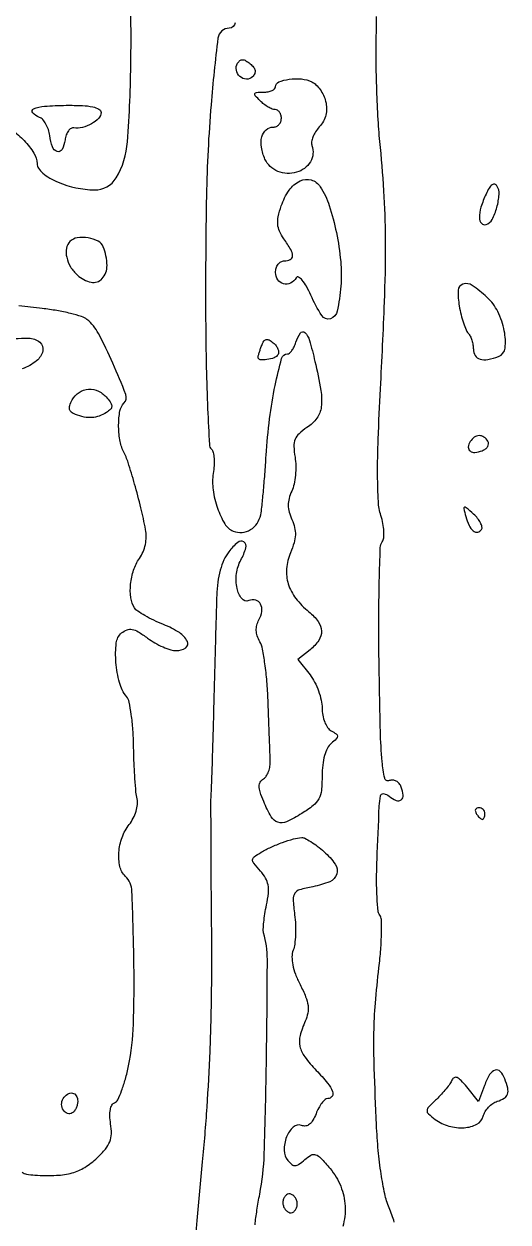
# Model space of a CAD drawing. Extents: x 0 to 5034, y 0 to 2560.
# Drawn here: x 360.8 to 444, y 1386.8 to 1592.7 of the extents above; entities that cross this region are included whole.
import ezdxf

# ---------------------------------------------------------------- set-up
doc = ezdxf.new("R2010")
doc.units = 0

msp = doc.modelspace()

# ---------------------------------------------------------------- linework, layer by layer
for points in [[(358.734758, 1574.454827, -0.048648), (360.791022, 1572.67022, -0.048771), (362.477392, 1570.503282, -0.141906), (363, 1568.698969, 0.155712), (363.246323, 1567.927189, 0.057953), (364.017815, 1567.071437, 0.047981), (365.177215, 1566.234125, 0.033462), (366.622124, 1565.51342, 0.093902), (372.867484, 1564.191896, 0.269835), (376.598768, 1566.258717, 0.116993), (378.550705, 1572.460837, 0.015001), (379.140406, 1586.5, 0.005024), (379.152039, 1592.524683, 0.005935), (379.038138, 1598.222301, 0.005231)], [(424.405558, 1386.7701, 0.017861), (423.516896, 1389.234355, -0.041558), (422.777368, 1391.635624, -0.016222), (422.144367, 1395.051249, -0.014772), (421.651936, 1399.092214, -0.011563), (421.349114, 1403.5, -0.003126), (420.966537, 1413.250561, -0.012183), (420.91463, 1419.286217, -0.016316), (421.162024, 1424.394342, -0.009502), (421.774792, 1430.5, 0.010749), (422.082046, 1433.640289, 0.015061), (422.211398, 1436.45551, 0.011309), (422.195602, 1438.770646, 0.159999), (421.917585, 1439.540033, -0.145107), (421.610829, 1440.317386, -0.00946), (421.442694, 1442.759671, -0.013124), (421.372824, 1445.723532, -0.009382), (421.443943, 1449.040033, -0.000728), (421.827655, 1458.244871, -0.036213), (422.037355, 1460.052183, -0.408404), (422.566151, 1460.419749, -0.13193), (423.524166, 1459.979944, 0.07268), (424.732967, 1459.242775, 0.268653), (425.586326, 1459.347748, 0.25878), (425.942101, 1460.150806, 0.06936), (425.615109, 1461.560626, 0.084673), (425.26438, 1462.151949, 0.094895), (424.749134, 1462.566294, 0.101659), (424.147818, 1462.742749, 0.11278), (423.549364, 1462.657316, -0.458885), (422.757141, 1463.083988, -0.03199), (422.322291, 1465.915723, -0.016122), (422.025369, 1471.195959, -0.002173), (421.807794, 1482.303562, -0.003969), (421.750639, 1490.131454, -0.006059), (421.83726, 1496.923115, -0.002465), (422.009961, 1502.716464, -0.143927), (422.340325, 1503.711298, 0.126569), (422.595787, 1504.401032, 0.038119), (422.625898, 1505.528019, 0.035228), (422.466051, 1506.854602, 0.030595), (422.117438, 1508.211298, -0.065019), (421.670062, 1510.63091, -0.012246), (421.541697, 1515.13596, -0.010203), (421.64414, 1521.377849, -0.003975), (422.030383, 1530, 0.003128), (422.725237, 1544.944825, 0.010102), (422.924084, 1554.884444, 0.013829), (422.698054, 1562.996622, 0.01191), (422.022064, 1571.5, -0.01046), (421.680169, 1575.648445, -0.005808), (421.42798, 1580.719069, -0.00579), (421.291701, 1585.860836, -0.009308), (421.307913, 1590.245766, 0.008112), (421.330785, 1594.001789, 0.012933)], [(397.045401, 1592.943136, -0.395205), (396.038544, 1592, 0.377514), (394.106105, 1590.298455, 0.011511), (392.910477, 1578.830674, 0.01539), (392.12701, 1563.201669, 0.006341), (391.986495, 1542, 0.003715), (392.098478, 1533.696247, 0.005827), (392.330959, 1526.560655, 0.001924), (392.626181, 1520.424059, 0.184205), (392.976324, 1519.632017, -0.142575), (393.273985, 1519.083677, -0.034195), (393.425935, 1518.048371, -0.032392), (393.441815, 1516.788381, -0.027186), (393.299756, 1515.459754, 0.074605), (393.26605, 1512.637084, 0.049239), (394.024211, 1509.475955, 0.050309), (395.273246, 1506.783277, 0.168964), (396.737012, 1505.547424, 0.1131), (398.244776, 1505.333155, 0.113976), (399.690719, 1505.798004, 0.10989), (400.824882, 1506.86935, 0.099097), (401.45072, 1508.360301, 0.023706), (401.647349, 1509.639912, 0.003506), (401.903414, 1512.242912, 0.003945), (402.160321, 1515.325274, 0.003385), (402.383125, 1518.573017, -0.015902), (402.972484, 1524.856095, -0.020536), (403.932011, 1530.569341, -0.01404), (405.051581, 1535.234312, -0.338947), (406.051327, 1536, 0.185569), (406.40802, 1536.137103, 0.052547), (406.812608, 1536.5875, 0.045274), (407.19721, 1537.234403, 0.034656), (407.5, 1538, -0.070182), (408.271817, 1539.608179, -0.47372), (409.035922, 1539.683604, -0.126579), (409.833091, 1538.331011, -0.013078), (410.772615, 1534.720719, -0.014483), (411.782567, 1529.724822, -0.072796), (411.854129, 1526.882045, -0.128247), (411.094807, 1524.954519, -0.090341), (409.398603, 1523.341605, 0.039368), (408.048072, 1522.296187, 0.113018), (407.374583, 1521.329046, 0.105027), (407.162494, 1520.121883, 0.031387), (407.346613, 1518.2515, -0.036753), (407.475816, 1516.777011, -0.027439), (407.409003, 1515.145739, -0.028005), (407.173717, 1513.607618, -0.05499), (406.787495, 1512.432948, 0.042161), (406.329825, 1511.152406, 0.065686), (406.18069, 1509.991819, 0.065224), (406.337384, 1508.826373, 0.040927), (406.80409, 1507.53063, -0.047296), (407.277142, 1506.16298, -0.069839), (407.402515, 1504.901152, -0.061321), (407.178386, 1503.537537, -0.028165), (406.573874, 1501.837864, 0.078804), (405.898757, 1499.087959, 0.09681), (406.187277, 1496.464954, 0.089487), (407.47882, 1493.990609, 0.057906), (409.745539, 1491.67742, -0.065405), (411.340982, 1489.999845, -0.151705), (411.895542, 1488.373233, -0.158058), (411.422266, 1486.764181, -0.072765), (409.92507, 1485.140409), (407.850141, 1483.460233), (409.92507, 1480.822387, -0.046944), (410.719721, 1479.589952, -0.032176), (411.390489, 1478.065651, -0.032497), (411.849949, 1476.498837, -0.055125), (412, 1475.141961, 0.045354), (412.113525, 1473.892992, 0.049637), (412.450323, 1472.723873, 0.055304), (412.952918, 1471.781995, 0.11549), (413.563188, 1471.224576, -0.028278), (414.424121, 1470.676689, -0.241409), (414.626376, 1470.282198, -0.202371), (414.440242, 1469.84115, -0.019846), (413.563188, 1469.052441, 0.10344), (412.909511, 1468.230611, 0.048352), (412.416464, 1466.956207, 0.040698), (412.103268, 1465.3379, 0.027462), (412, 1463.459115, -0.025586), (411.873256, 1460.983867, -0.098518), (411.422159, 1459.518966, -0.102213), (410.453996, 1458.366818, -0.028673), (408.518237, 1457.011271, -0.029896), (405.900888, 1455.602407, -0.186826), (404.410818, 1455.505967, -0.189635), (403.257264, 1456.438005, -0.030934), (401.970631, 1459.070903, -0.017478), (401.357142, 1460.711981, -0.078769), (401.18893, 1461.718568, -0.143036), (401.385287, 1462.412437, -0.114826), (401.938077, 1462.96173, 0.113433), (402.413153, 1463.431211, 0.053281), (402.797896, 1464.209804, 0.048913), (403.043017, 1465.151106, 0.04933), (403.099646, 1466.11937, -0.000613), (403.045753, 1467.502811, -0.000103), (402.946397, 1470.15069, -0.000113), (402.830975, 1473.262599, -0.0001), (402.71228, 1476.5, 0.01198), (402.51806, 1479.711394, 0.014016), (402.17565, 1482.745086, 0.013011), (401.749993, 1485.278769, 0.078825), (401.29508, 1486.525823, -0.049074), (400.864042, 1487.520157, -0.067462), (400.693415, 1488.478197, -0.071911), (400.787713, 1489.399089, -0.066243), (401.138914, 1490.283743, 0.090803), (401.640406, 1491.752172, 0.158396), (401.42966, 1493.008549, 0.212143), (400.598448, 1493.670243, 0.156421), (399.409043, 1493.60347, -0.329122), (398.180119, 1493.942927, -0.118436), (397.378459, 1495.692712, -0.080621), (397.294387, 1498.243934, -0.091112), (398.040428, 1500.57554, 0.050147), (398.903976, 1502.669273, 0.327972), (398.544147, 1503.677326, 0.338465), (397.495383, 1503.615776, 0.051124), (395.953843, 1501.98506, 0.059128), (395.133457, 1500.607148, 0.03736), (394.501325, 1498.843816, 0.033446), (394.077564, 1496.781565, 0.026038), (393.886073, 1494.5, 0.000886), (393.803397, 1491.735457, 0.000196), (393.672125, 1487.003125, 0.000204), (393.524831, 1481.53516, 0.000197), (393.380169, 1476, -0.000596), (393.236962, 1470.683233, -0.000807), (393.094037, 1465.878125, -0.00054), (392.963184, 1461.84456, -0.008917), (392.89409, 1460.5, 0.01759), (392.844931, 1459.054679, 0.000482), (392.858422, 1452.752651, 0.000996), (392.896184, 1445.342758, 0.000683), (392.967259, 1436.934558, -0.005599), (392.952508, 1426.247894, -0.006685), (392.69116, 1416.178204, -0.006984), (392.17648, 1406.528425, -0.007455), (391.400447, 1397.104591, 0.002932), (390.481011, 1387.051922, 0.016058), (390.190881, 1381.606634, 0.029981)], [(360.45814, 1395.342698, 0.131108), (361.205015, 1395.002706, 0.028071), (362.633369, 1394.844475, 0.022717), (366.377935, 1394.811617, 0.058687), (369.044163, 1395.225193, 0.071892), (371.21249, 1396.179671, 0.050012), (373.332166, 1397.818469, 0.02955), (374.751774, 1399.33127, 0.07926), (375.504214, 1400.59697, 0.089395), (375.776357, 1401.940528, 0.04501), (375.657696, 1403.671994, -0.03033), (375.525674, 1405.018381, -0.055956), (375.607659, 1406.113973, -0.076587), (375.884151, 1406.897193, -0.179943), (376.342448, 1407.301168, 0.192086), (376.872057, 1407.790566, 0.020894), (377.537237, 1409.348606, 0.023204), (378.189179, 1411.347139, 0.016706), (378.736801, 1413.629173, 0.04289), (379.572576, 1420.778079, 0.011938), (379.649092, 1432.06498, 0.006049), (379.311044, 1443.640769, 0.188202), (378.179565, 1446.220435, -0.141455), (377.246687, 1447.910528, -0.074976), (377.069209, 1450.316339, -0.068775), (377.628847, 1452.899312, -0.077892), (378.857169, 1455.115141, 0.047547), (379.533759, 1456.17862, 0.042901), (380.024785, 1457.387431, 0.045433), (380.27367, 1458.559199, 0.091156), (380.214019, 1459.5, -0.038353), (380.013052, 1460.681666, -0.00628), (379.829282, 1462.996265, -0.006881), (379.684452, 1465.731164, -0.006021), (379.60685, 1468.593667, 0.01417), (379.484421, 1471.412825, 0.017716), (379.204302, 1474.01668, 0.016084), (378.826919, 1476.154088, 0.116212), (378.38652, 1477.093667, -0.101653), (377.168581, 1479.508744, -0.047056), (376.569638, 1482.988889, -0.04617), (376.622507, 1486.316972, -0.194891), (377.548665, 1488.040388, -0.080172), (378.47353, 1488.58567, -0.1431), (379.346079, 1488.663048, -0.090503), (380.394577, 1488.248714, -0.01995), (382.001319, 1487.157146, 0.029556), (383.268259, 1486.331526, 0.027027), (384.661337, 1485.633662, 0.028041), (385.974194, 1485.148025, 0.074696), (386.959507, 1485, 0.149975), (388.554076, 1485.489297, 0.37435), (388.842549, 1486.578374, 0.138955), (387.473014, 1488.097643, 0.045138), (384.752922, 1489.482184, -0.016048), (383.072839, 1490.217807, -0.018974), (381.53675, 1491.022872, -0.01813), (380.304234, 1491.790356, -0.103093), (379.768234, 1492.340764, -0.108837), (379.126318, 1494.100093, -0.057805), (379.08541, 1496.43039, -0.055561), (379.595961, 1498.838319, -0.072896), (380.60366, 1500.844533, 0.053518), (381.220299, 1501.962424, 0.046226), (381.622734, 1503.241793, 0.046464), (381.781755, 1504.56604, 0.05561), (381.675851, 1505.817039, 0.011454), (380.845876, 1509.555532, 0.008532), (379.765857, 1513.641167, 0.007536), (378.666683, 1517.316942, 0.041152), (377.882383, 1519.236431, -0.077234), (377.229596, 1521.233049, -0.042386), (377.030981, 1523.803746, -0.041674), (377.250348, 1526.210039, -0.153413), (377.945673, 1527.55, 0.295909), (378.262074, 1529.051259, 0.012158), (376.055461, 1534.389098, 0.01855), (373.560377, 1539.509685, 0.097196), (371.589274, 1541.925909, 0.09725), (370.674732, 1542.424143, 0.0164), (368.74712, 1542.962085, 0.017397), (366.407887, 1543.447389, 0.014683), (363.904528, 1543.801206, -0.004349), (359.893886, 1544.283749, -0.094122)], [(356.719125, 1538.499803, -0.018736), (361.557796, 1538.702711, -0.176078), (363.485962, 1538.01165, -0.286134), (363.985174, 1536.508742, -0.162009), (362.932762, 1534.822277, -0.096322), (360.450689, 1533.467561, -0.077042)], [(400.472057, 1386.282816, -0.011884), (400.804299, 1388.795903, -0.008898), (401.285017, 1391.546764, 0.039892), (402.058746, 1398.484967, 0.004111), (402.439384, 1414.963457, 0.002825), (402.595842, 1431.925943, 0.07165), (401.953672, 1436.5, -0.084105), (401.884377, 1437.101371, -0.012565), (401.979858, 1438.319561, -0.013828), (402.170387, 1439.765617, -0.011529), (402.450478, 1441.289994, 0.025216), (402.764364, 1443.307447, 0.071085), (402.710266, 1444.730186, 0.086966), (402.274398, 1445.911642, 0.052206), (401.389607, 1447.121982, -0.013769), (400.255996, 1448.446133, -0.182316), (400.057251, 1449.046228, -0.230282), (400.330377, 1449.553969, -0.022869), (401.520814, 1450.331989, -0.026219), (403.234407, 1451.225666, -0.019919), (405.195447, 1452.028228, -0.020157), (407.076625, 1452.62733, -0.05005), (408.5, 1452.868719, -0.13827), (409.051172, 1452.75307, -0.020682), (410.041756, 1452.181976, -0.021928), (411.181981, 1451.388129, -0.017336), (412.344277, 1450.435271, -0.059698), (414.255208, 1448.300692, -0.233712), (414.514976, 1446.601864, -0.219531), (413.316749, 1445.288672, -0.053424), (410.434912, 1444.421812, 0.020297), (408.127381, 1443.891164, 0.182923), (407.303466, 1443.292369, 0.162634), (407.031627, 1442.262383, 0.015234), (407.28338, 1439.616639, -0.02161), (407.425176, 1437.893832, -0.020062), (407.423033, 1436.121763, -0.020512), (407.293047, 1434.546798, -0.061287), (407.030451, 1433.5, 0.091583), (406.822298, 1432.391079, 0.050699), (406.958095, 1431.015751, 0.041588), (407.424391, 1429.411435, 0.025311), (408.223804, 1427.604843, -0.020287), (409.175922, 1425.510258, -0.062253), (409.578445, 1424.007579, -0.082809), (409.542119, 1422.704045, -0.058674), (409.094377, 1421.30779, 0.044475), (408.224602, 1418.83826, 0.11834), (408.198305, 1416.981563, 0.104965), (409.025266, 1415.181194, 0.030754), (411, 1412.842584, -0.017297), (412.937925, 1410.668967, -0.076714), (413.81636, 1409.204905, -0.256154), (413.72248, 1408.386662, -0.243402), (412.975249, 1408, 0.182761), (412.513997, 1407.825576, 0.047284), (411.960957, 1407.235764, 0.041727), (411.415256, 1406.394303, 0.032162), (410.961351, 1405.398345, -0.039774), (410.435073, 1404.288616, -0.09289), (409.839946, 1403.592833, -0.132359), (409.177681, 1403.301223, -0.130228), (408.454089, 1403.379244, 0.286311), (407.045402, 1403.106435, 0.113619), (405.892522, 1401.405011, 0.094916), (405.47613, 1399.116746, 0.172547), (406.121887, 1397.353135, 0.049663), (406.816076, 1396.66801, 0.186135), (407.388727, 1396.483611, 0.144384), (408.030178, 1396.712915, 0.026371), (409.018882, 1397.517088, -0.055991), (410.09232, 1398.289436, -0.216793), (410.889502, 1398.357246, -0.119888), (411.762967, 1397.784035, -0.012975), (413.3755, 1395.965591, -0.078919), (415.206281, 1392.925158, -0.083913), (415.954758, 1389.53109, -0.081599), (415.55332, 1386.000617, -0.069491)]]:
    msp.add_lwpolyline(points, format="xyb")
for points in [[(400.042382, 1583.642382, -0.209743), (398.994999, 1583.233843, -0.175071), (397.880583, 1583.689607, -0.162562), (397.26119, 1584.787515, -0.188412), (397.47616, 1585.961426, -0.087186), (397.888736, 1586.424766, -0.177337), (398.3455, 1586.575288, -0.128354), (398.899749, 1586.411096, -0.037369), (399.631409, 1585.89094, -0.049888), (400.229301, 1585.284595, -0.125124), (400.486198, 1584.724047, -0.153701), (400.41875, 1584.183961, -0.089272)], [(412.606714, 1579.430841, -0.054756), (412.774184, 1578.211603, -0.067455), (412.651009, 1577.071332, -0.067714), (412.229501, 1576.0084, -0.055761), (411.5159, 1575.017569, 0.043908), (410.892033, 1574.193161, 0.046956), (410.437669, 1573.290209, 0.052007), (410.205153, 1572.444939, 0.12764), (410.262251, 1571.807864, -0.225271), (409.984331, 1569.033762, -0.189226), (407.61647, 1567.219573, -0.166533), (404.395636, 1567.381702, -0.193082), (402.187353, 1569.488151, -0.065508), (401.567877, 1571.514433, -0.104869), (401.645539, 1573.314924, -0.147764), (402.38373, 1574.53123, -0.185046), (403.606989, 1575, 0.106859), (404.13847, 1575.114899, 0.099462), (404.590803, 1575.440625, 0.095925), (404.894051, 1575.92737, 0.091732), (405, 1576.5, 0.069717), (404.919674, 1577.073289, 0.085667), (404.685268, 1577.559375, 0.100075), (404.337148, 1577.884373, 0.138775), (403.928571, 1578, -0.098387), (403.413868, 1578.10227, -0.03396), (402.73125, 1578.440625, -0.032192), (402.010186, 1578.925966, -0.032161), (401.357143, 1579.5, -0.014708), (400.518457, 1580.389535, -0.279599), (400.452381, 1580.75, -0.293958), (400.740721, 1580.962452, -0.015801), (401.928571, 1581, 0.042978), (402.721576, 1581.06829, 0.062674), (403.391518, 1581.273319, 0.082244), (403.845311, 1581.574728, 0.208022), (404, 1581.930449, -0.306333), (404.550676, 1582.744924, -0.061912), (406.329803, 1583.2146, -0.05646), (408.47102, 1583.260938, -0.089041), (410.238193, 1582.774187, -0.083264), (410.949975, 1582.274018, -0.043967), (411.65095, 1581.448914, -0.042157), (412.237126, 1580.453262, -0.050525)], [(374, 1577.502228, -0.193046), (373.596283, 1576.495546, -0.073949), (372.382941, 1575.553153, -0.068357), (370.810187, 1574.931831, -0.099188), (369.323096, 1574.869332, 0.187049), (368.849259, 1574.766305, 0.091474), (368.396998, 1574.330942, 0.070542), (368.033564, 1573.634792, 0.049876), (367.823096, 1572.777051, -0.079461), (367.324522, 1571.162666, -0.361992), (366.491649, 1570.79269, -0.241112), (365.645761, 1571.58039, -0.056079), (365.177879, 1573.527971, 0.047433), (364.948826, 1574.559412, 0.048886), (364.530941, 1575.518218, 0.053803), (363.998561, 1576.269948, 0.12075), (363.427879, 1576.666049, -0.115925), (362.28091, 1577.446072, -0.510734), (362.418199, 1578.117663, -0.089194), (364.286494, 1578.588429, -0.014877), (368, 1578.733961, -0.011923), (370.797022, 1578.69361, -0.041074), (372.596598, 1578.475937, -0.074538), (373.651833, 1578.089218, -0.274262)], [(411.684561, 1564.75, -0.064066), (413.226833, 1561.497896, -0.027736), (414.457925, 1556.859132, -0.027627), (415.198114, 1551.91865, -0.044082), (415.221021, 1547.651685, -0.028786), (414.61557, 1543.364491, -0.27663), (413.426473, 1542.055956, -0.337159), (411.936749, 1542.611525, -0.035642), (410.068833, 1546.094992, 0.021449), (409.305027, 1547.62186, 0.047534), (408.568863, 1548.693924, 0.089696), (407.963736, 1549.198624, 0.403321), (407.558708, 1549.094992, -0.139653), (406.569006, 1548.191831, -0.179705), (405.353701, 1548.061806, -0.18574), (404.376743, 1548.753856, -0.147859), (404, 1550, -0.072314), (404.111864, 1550.769411, -0.08892), (404.4375, 1551.416667, -0.10214), (404.924246, 1551.846791, -0.130775), (405.5, 1552, 0.110329), (406.537857, 1552.231834, 0.29567), (406.919771, 1552.846036, 0.127418), (406.613766, 1553.942616, 0.021356), (405.429125, 1555.797726, -0.045544), (404.681106, 1557.104203, -0.087898), (404.379694, 1558.267063, -0.074219), (404.472344, 1559.590498, -0.025184), (404.985361, 1561.455644, -0.072976), (406.328472, 1564.13636, -0.126571), (408.20767, 1565.747768, -0.187113), (410.124401, 1565.915102, -0.181232)], [(440.173445, 1563.481325, 0.032313), (439.31172, 1561.212098, 0.075774), (439.046611, 1559.422393, 0.176351), (439.403831, 1558.453747, 0.306634), (440.19548, 1558.231827, 0.195377), (441.230787, 1559.11747, 0.051458), (442.044261, 1561.187517, 0.051632), (442.425026, 1563.426656, 0.155957), (442.055399, 1564.910362, 0.202849), (441.671207, 1565.182879, 0.219984), (441.225484, 1565.084899, 0.095684), (440.718506, 1564.519028, 0.028069)], [(368.666667, 1555.333333, 0.155659), (368.064985, 1554.167837, 0.097201), (368.105384, 1552.618683, 0.082458), (368.772389, 1550.969857, 0.071693), (369.962755, 1549.533706, 0.131257), (372.299184, 1548.333502, 0.268069), (374.197223, 1548.942132, 0.193836), (375.035528, 1551.212232, 0.084508), (374.393011, 1554.418213, 0.187767), (373.511517, 1555.388235, 0.07602), (371.780881, 1555.943018, 0.074634), (369.924962, 1555.960608, 0.162889)], [(435.575978, 1544.25, 0.016682), (435.895698, 1542.744692, 0.018755), (436.304888, 1541.3225, 0.018345), (436.739873, 1540.146731, 0.089086), (437.121291, 1539.55, -0.073371), (437.458429, 1539.057158, -0.036065), (437.741879, 1538.350312, -0.034807), (437.9353, 1537.558871, -0.042552), (438, 1536.8, 0.143807), (438.316608, 1535.721959, 0.183309), (439.143137, 1535.110557, 0.116524), (440.503412, 1535.052986, 0.044205), (442.342683, 1535.578006, 0.280105), (443.444148, 1537.00258, 0.076666), (443.322507, 1539.962963, 0.066085), (442.205263, 1543.266981, 0.092971), (440.343141, 1545.75, 0.035502), (437.792914, 1547.774363, 0.230143), (436.215396, 1548.008851, 0.315845), (435.395898, 1546.939961, 0.054593)], [(404.429973, 1535.886693, -0.166323), (403.759176, 1535.33577, -0.055612), (402.511364, 1535.021328, -0.062924), (401.363742, 1535.009781, -0.38074), (401, 1535.418213, -0.06556), (401.032785, 1535.667174, -0.00843), (401.18118, 1536.185723, -0.009731), (401.380616, 1536.797674, -0.007975), (401.616783, 1537.443736, -0.049561), (401.987613, 1538.182068, -0.196208), (402.393164, 1538.47087, -0.188059), (402.897115, 1538.399618, -0.045154), (403.605773, 1537.912217, -0.055185), (404.08988, 1537.410776, -0.067881), (404.413916, 1536.847452, -0.0812), (404.536347, 1536.311055, -0.155212)], [(375.063253, 1528.423785, -0.03121), (375.699562, 1527.551664, -0.156052), (375.852214, 1526.973918, -0.190605), (375.627794, 1526.481966, -0.050531), (374.935698, 1525.939097, -0.053252), (373.678376, 1525.319652, -0.072096), (372.440602, 1525.059168, -0.067435), (371.117568, 1525.153515, -0.040159), (369.600101, 1525.599961, -0.070458), (368.895971, 1525.991138, -0.178812), (368.585486, 1526.476459, -0.139885), (368.626787, 1527.134175, -0.037698), (369.053498, 1528.099961, -0.124147), (370.23302, 1529.395839, -0.133664), (371.853816, 1529.932207, -0.127181), (373.585828, 1529.582601, -0.106878)], [(437.458881, 1520.933469, 0.113371), (437.136385, 1519.985128, 0.261672), (437.426445, 1519.317483, 0.188422), (438.275512, 1519.076451, 0.067736), (439.520254, 1519.369399, 0.067341), (440.088046, 1519.680239, 0.097937), (440.472022, 1520.100609, 0.123144), (440.614372, 1520.560991, 0.153283), (440.504365, 1520.992937, 0.104938), (439.817295, 1521.71195, 0.155876), (438.98905, 1521.958873, 0.152164), (438.156314, 1521.681493, 0.098738)], [(436.690255, 1508.076463, 0.045605), (437.251914, 1506.522979, 0.112028), (437.993088, 1505.570347, 0.227186), (438.746687, 1505.386182, 0.205345), (439.40732, 1505.850041, 0.199085), (439.481952, 1506.310912, 0.062215), (439.232449, 1506.980346, 0.051137), (438.735894, 1507.732964, 0.037476), (438.045968, 1508.4584, 0.00476), (436.790313, 1509.573192, 0.252981), (436.487158, 1509.641288, 0.399526), (436.3598, 1509.426878, 0.007894)], [(438.5, 1457, 0.029505), (438.768994, 1456.617226, 0.035638), (439.066025, 1456.29375, 0.038439), (439.34829, 1456.065539, 0.151918), (439.559017, 1456, 0.210953), (439.727648, 1456.07446, 0.081139), (439.870461, 1456.29375, 0.061769), (439.967655, 1456.617151, 0.042167), (440, 1457, 0.105053), (439.918938, 1457.381556, 0.099167), (439.688914, 1457.70625, 0.09642), (439.345238, 1457.923877, 0.093332), (438.940983, 1458, 0.108972), (438.586039, 1457.921712, 0.182303), (438.3746, 1457.70625, 0.161196), (438.343488, 1457.3821, 0.082592)], [(439.909366, 1410.261614), (438.868233, 1407.523227), (436.860229, 1410.011614, 0.021247), (435.898548, 1411.104881, 0.092926), (435.201659, 1411.604018, 0.228502), (434.697264, 1411.597425, 0.183047), (434.324077, 1411.193895, -0.056382), (433.978844, 1410.557285, -0.017216), (433.320109, 1409.679856, -0.016995), (432.508993, 1408.740751, -0.017801), (431.647965, 1407.873825, 0.012664), (430.302427, 1406.546618, 0.178599), (430.034615, 1405.936218, 0.230749), (430.266103, 1405.378735, 0.022194), (431.44113, 1404.42993, 0.089661), (433.791375, 1403.277023, 0.08574), (436.434561, 1402.995389, 0.1041), (438.614543, 1403.604269, 0.211888), (439.70159, 1404.966881, -0.072118), (440.038313, 1405.763826, -0.052369), (440.620634, 1406.532389, -0.052611), (441.346013, 1407.159203, -0.075186), (442.107971, 1407.534269, 0.058352), (443.317346, 1408.080014, 0.179594), (443.869286, 1408.769683, 0.140911), (443.908884, 1409.770517, 0.031504), (443.393011, 1411.418213, 0.093032), (442.635744, 1412.647993, 0.296749), (441.746397, 1412.88114, 0.181147), (440.803447, 1412.120224, 0.042551)], [(370, 1407.559017, -0.057944), (369.930946, 1406.965145, -0.050295), (369.726548, 1406.37232, -0.052935), (369.425599, 1405.868321, -0.093559), (369.069098, 1405.542705, -0.22115), (368.249279, 1405.445281, -0.173073), (367.532901, 1406.000994, -0.137775), (367.228407, 1407.005022, -0.144545), (367.5, 1408, -0.106623), (368.247001, 1408.776532, -0.194118), (369.094833, 1408.956238, -0.221941), (369.748994, 1408.49767, -0.131397)], [(405.5, 1391, 0.093176), (405.298118, 1390.476023, 0.077007), (405.281199, 1389.876926, 0.076381), (405.446886, 1389.29624, 0.088981), (405.774265, 1388.825735, 0.06978), (406.257119, 1388.461657, 0.15302), (406.705698, 1388.369302, 0.156529), (407.119849, 1388.549884, 0.074012), (407.5, 1389, 0.093176), (407.701882, 1389.523977, 0.077007), (407.718801, 1390.123074, 0.076381), (407.553114, 1390.70376, 0.088981), (407.225735, 1391.174265, 0.06978), (406.742881, 1391.538343, 0.15302), (406.294302, 1391.630698, 0.156529), (405.880151, 1391.450116, 0.074012)]]:
    msp.add_lwpolyline(points, format="xyb", close=True)

doc.saveas('drawing.dxf')
